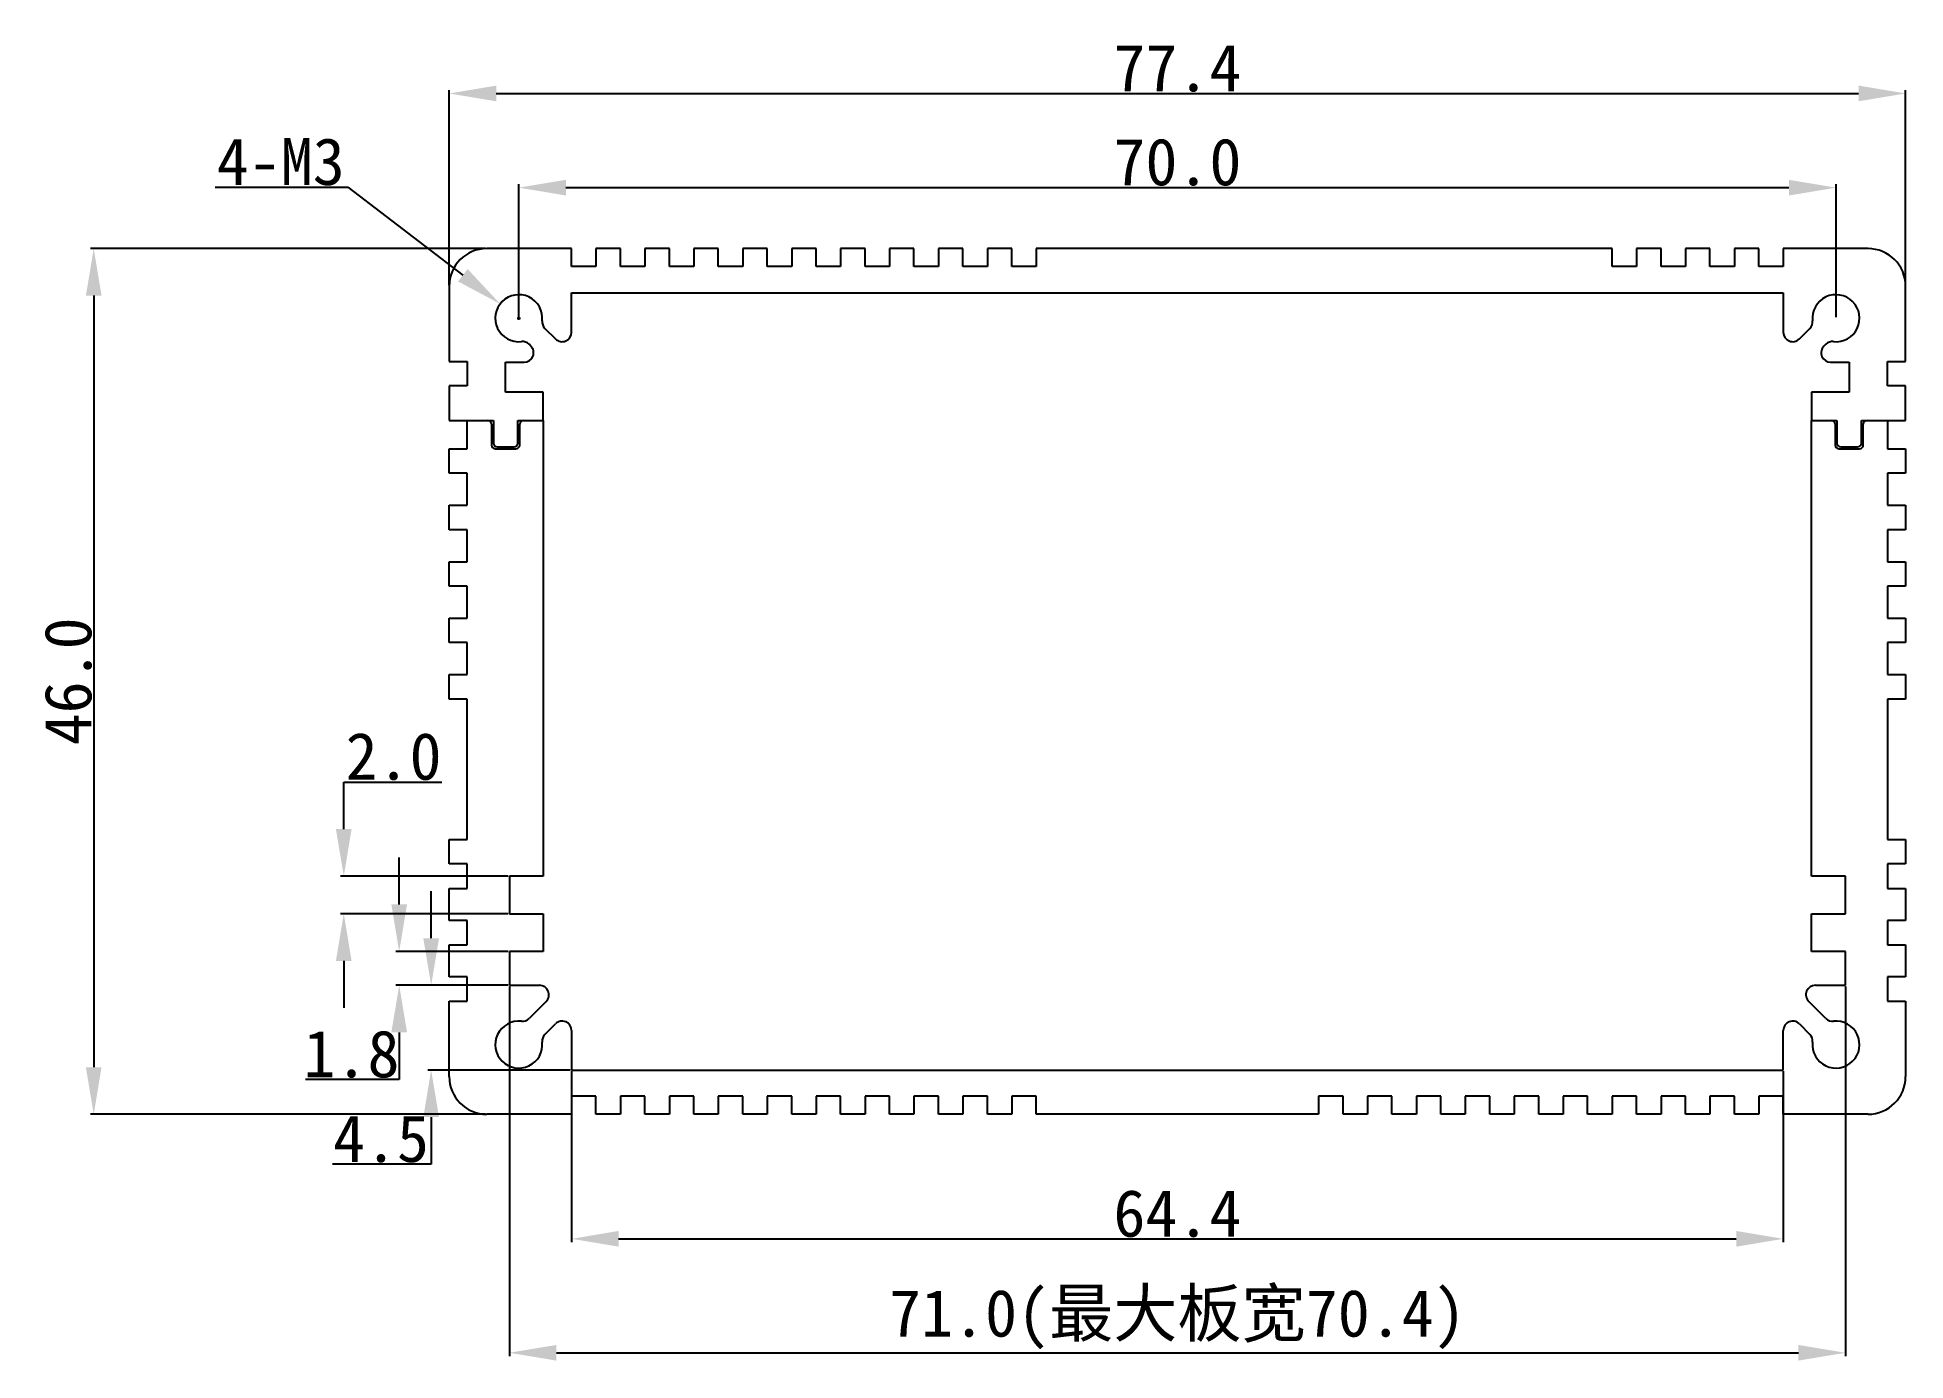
# Model space of a CAD drawing. Header units: inches. Extents: x 181.2 to 280.5, y -86.9 to -16.5.
import ezdxf

# ---------------------------------------------------------------- set-up
doc = ezdxf.new("R2010")
doc.units = ezdxf.units.IN
doc.header["$MEASUREMENT"] = 0
doc.layers.add('图层1', color=30, linetype='Continuous')
doc.styles.get("Standard").update_dxf_attribs({"font": 'simhei.ttf'})
doc.dimstyles.get("Standard").update_dxf_attribs({"dimtxt": 2.5, "dimasz": 2.5, "dimexe": 0.18, "dimexo": 0.0625, "dimgap": 0.09, "dimtad": 1, "dimtoh": 1, "dimdec": 1, "dimzin": 0, "dimdsep": 46, "dimtxsty": 'Standard', "dimcen": 0.09, "dimadec": 0, "dimazin": 0, "dimtfac": 1, "dimtdec": 1, "dimtofl": 0, "dimtmove": 0, "dimatfit": 3, "dimfxl": 1, "dimtolj": 1, "dimtzin": 0, "dimarcsym": 0})

# ---------------------------------------------------------------- blocks, each defined once
blk = doc.blocks.new('*D7')
at = {"color": 0, "lineweight": -2}
for p, q in [((203.13, -29.702), (203.13, -19.341)), ((205.63, -19.521), (278.03, -19.521)), ((280.53, -29.702), (280.53, -19.341))]:
    blk.add_line(p, q, dxfattribs=at)
at = {"color": 0}
for points in [[(205.63, -19.105), (205.63, -19.938), (203.13, -19.521)], [(278.03, -19.105), (278.03, -19.938), (280.53, -19.521)]]:
    blk.add_solid(points, dxfattribs=at)
at = {"layer": 'Defpoints', "color": 0}
for p in [(280.53, -19.521), (203.13, -29.764), (280.53, -29.764)]:
    blk.add_point(p, dxfattribs=at)
at = {"color": 0, "insert": (241.83, -18.181), "char_height": 2.5, "attachment_point": 5}
blk.add_mtext('\\A1;77.4', dxfattribs=at)
blk = doc.blocks.new('*D8')
at = {"color": 0, "lineweight": -2}
for p, q in [((205.067, -27.764), (184.059, -27.764)), ((184.239, -30.264), (184.239, -71.264)), ((205.067, -73.764), (184.059, -73.764))]:
    blk.add_line(p, q, dxfattribs=at)
at = {"color": 0}
for points in [[(183.822, -30.264), (184.655, -30.264), (184.239, -27.764)], [(183.822, -71.264), (184.655, -71.264), (184.239, -73.764)]]:
    blk.add_solid(points, dxfattribs=at)
at = {"layer": 'Defpoints', "color": 0}
for p in [(205.13, -27.764), (184.239, -73.764), (205.13, -73.764)]:
    blk.add_point(p, dxfattribs=at)
at = {"color": 0, "insert": (182.885, -50.764), "char_height": 2.5, "attachment_point": 5, "rotation": 90}
blk.add_mtext('\\A1;46.0', dxfattribs=at)
blk = doc.blocks.new('*D9')
at = {"color": 0, "lineweight": -2}
for p, q in [((200.473, -62.614), (200.473, -60.114)), ((206.267, -65.114), (200.293, -65.114)), ((206.267, -66.914), (200.293, -66.914)), ((200.473, -69.414), (200.473, -71.914)), ((200.473, -71.914), (195.495, -71.914))]:
    blk.add_line(p, q, dxfattribs=at)
at = {"color": 0}
for points in [[(200.056, -62.614), (200.89, -62.614), (200.473, -65.114)], [(200.056, -69.414), (200.89, -69.414), (200.473, -66.914)]]:
    blk.add_solid(points, dxfattribs=at)
at = {"layer": 'Defpoints', "color": 0}
for p in [(206.33, -65.114), (200.473, -66.914), (206.33, -66.914)]:
    blk.add_point(p, dxfattribs=at)
at = {"color": 0, "insert": (197.939, -70.574), "char_height": 2.5, "attachment_point": 5}
blk.add_mtext('\\A1;1.8', dxfattribs=at)
blk = doc.blocks.new('*D10')
at = {"color": 0, "lineweight": -2}
for p, q in [((197.528, -58.614), (197.528, -56.114)), ((197.528, -56.114), (202.73, -56.114)), ((206.267, -61.114), (197.348, -61.114)), ((206.267, -63.114), (197.348, -63.114)), ((197.528, -65.614), (197.528, -68.114))]:
    blk.add_line(p, q, dxfattribs=at)
at = {"color": 0}
for points in [[(197.111, -58.614), (197.944, -58.614), (197.528, -61.114)], [(197.111, -65.614), (197.944, -65.614), (197.528, -63.114)]]:
    blk.add_solid(points, dxfattribs=at)
at = {"layer": 'Defpoints', "color": 0}
for p in [(197.528, -61.114), (206.33, -61.114), (206.33, -63.114)]:
    blk.add_point(p, dxfattribs=at)
at = {"color": 0, "insert": (200.174, -54.76), "char_height": 2.5, "attachment_point": 5}
blk.add_mtext('\\A1;2.0', dxfattribs=at)
blk = doc.blocks.new('*D11')
at = {"color": 0, "lineweight": -2}
for p, q in [((202.172, -64.414), (202.172, -61.914)), ((206.267, -66.914), (201.992, -66.914)), ((209.567, -71.414), (201.992, -71.414)), ((202.172, -73.914), (202.172, -76.414)), ((202.172, -76.414), (196.927, -76.414))]:
    blk.add_line(p, q, dxfattribs=at)
at = {"color": 0}
for points in [[(201.755, -64.414), (202.589, -64.414), (202.172, -66.914)], [(201.755, -73.914), (202.589, -73.914), (202.172, -71.414)]]:
    blk.add_solid(points, dxfattribs=at)
at = {"layer": 'Defpoints', "color": 0}
for p in [(206.33, -66.914), (202.172, -71.414), (209.63, -71.414)]:
    blk.add_point(p, dxfattribs=at)
at = {"color": 0, "insert": (199.505, -75.074), "char_height": 2.5, "attachment_point": 5}
blk.add_mtext('\\A1;4.5', dxfattribs=at)
blk = doc.blocks.new('*D12')
at = {"layer": 'Defpoints', "color": 0}
for p in [(206.33, -66.914), (277.33, -66.914), (277.33, -86.44)]:
    blk.add_point(p, dxfattribs=at)
at = {"layer": '图层1', "color": 0, "lineweight": -2}
for p, q in [((206.33, -66.977), (206.33, -86.62)), ((277.33, -66.977), (277.33, -86.62)), ((208.83, -86.44), (274.83, -86.44))]:
    blk.add_line(p, q, dxfattribs=at)
at = {"layer": '图层1', "color": 0}
for points in [[(208.83, -86.024), (208.83, -86.857), (206.33, -86.44)], [(274.83, -86.024), (274.83, -86.857), (277.33, -86.44)]]:
    blk.add_solid(points, dxfattribs=at)
at = {"layer": '图层1', "color": 0, "insert": (241.83, -84.665), "char_height": 2.5, "attachment_point": 5}
blk.add_mtext('\\A1;71.0(最大板宽70.4)', dxfattribs=at)
blk = doc.blocks.new('*D13')
at = {"color": 0, "lineweight": -2}
for p, q in [((209.63, -71.477), (209.63, -80.565)), ((274.03, -71.477), (274.03, -80.565)), ((212.13, -80.385), (271.53, -80.385))]:
    blk.add_line(p, q, dxfattribs=at)
at = {"color": 0}
for points in [[(212.13, -79.968), (212.13, -80.801), (209.63, -80.385)], [(271.53, -79.968), (271.53, -80.801), (274.03, -80.385)]]:
    blk.add_solid(points, dxfattribs=at)
at = {"layer": 'Defpoints', "color": 0}
for p in [(209.63, -71.414), (274.03, -71.414), (274.03, -80.385)]:
    blk.add_point(p, dxfattribs=at)
at = {"color": 0, "insert": (241.83, -79.045), "char_height": 2.5, "attachment_point": 5}
blk.add_mtext('\\A1;64.4', dxfattribs=at)
blk = doc.blocks.new('*D14')
at = {"color": 0, "lineweight": -2}
for p, q in [((206.83, -31.402), (206.83, -24.347)), ((209.33, -24.527), (274.33, -24.527)), ((276.83, -31.402), (276.83, -24.347))]:
    blk.add_line(p, q, dxfattribs=at)
at = {"color": 0}
for points in [[(209.33, -24.111), (209.33, -24.944), (206.83, -24.527)], [(274.33, -24.111), (274.33, -24.944), (276.83, -24.527)]]:
    blk.add_solid(points, dxfattribs=at)
at = {"layer": 'Defpoints', "color": 0}
for p in [(276.83, -24.527), (206.83, -31.464), (276.83, -31.464)]:
    blk.add_point(p, dxfattribs=at)
at = {"color": 0, "insert": (241.83, -23.173), "char_height": 2.5, "attachment_point": 5}
blk.add_mtext('\\A1;70.0', dxfattribs=at)
blk = doc.blocks.new('*D15')
at = {"color": 0, "lineweight": -2}
for p, q in [((190.695, -24.496), (197.751, -24.496)), ((197.751, -24.496), (203.855, -29.181)), ((206.74, -31.464), (206.92, -31.464)), ((206.83, -31.554), (206.83, -31.374))]:
    blk.add_line(p, q, dxfattribs=at)
at = {"color": 0}
blk.add_solid([(204.109, -28.85), (203.601, -29.511), (205.838, -30.703)], dxfattribs=at)
at = {"layer": 'Defpoints', "color": 0}
for p in [(205.838, -30.703), (206.83, -31.464)]:
    blk.add_point(p, dxfattribs=at)
at = {"color": 0, "insert": (194.178, -23.156), "char_height": 2.5, "attachment_point": 5}
blk.add_mtext('\\A1;4-M3', dxfattribs=at)

msp = doc.modelspace()

# ---------------------------------------------------------------- linework, layer by layer
for p, q in [((209.63, -27.764), (205.13, -27.764)), ((209.63, -28.723), (209.63, -27.764)), ((212.23, -27.764), (210.93, -27.764)), ((210.93, -27.764), (210.93, -28.723)), ((212.23, -28.723), (212.23, -27.764)), ((214.83, -27.764), (213.53, -27.764)), ((213.53, -27.764), (213.53, -28.723)), ((214.83, -28.723), (214.83, -27.764)), ((217.43, -27.764), (216.13, -27.764)), ((216.13, -27.764), (216.13, -28.723)), ((217.43, -28.723), (217.43, -27.764)), ((220.03, -27.764), (218.73, -27.764)), ((218.73, -27.764), (218.73, -28.723)), ((220.03, -28.723), (220.03, -27.764)), ((222.63, -27.764), (221.33, -27.764)), ((221.33, -27.764), (221.33, -28.723)), ((222.63, -28.723), (222.63, -27.764)), ((225.23, -27.764), (223.93, -27.764)), ((223.93, -27.764), (223.93, -28.723)), ((225.23, -28.723), (225.23, -27.764)), ((227.83, -27.764), (226.53, -27.764)), ((226.53, -27.764), (226.53, -28.723)), ((227.83, -28.723), (227.83, -27.764)), ((230.43, -27.764), (229.13, -27.764)), ((229.13, -27.764), (229.13, -28.723)), ((230.43, -28.723), (230.43, -27.764)), ((233.03, -27.764), (231.73, -27.764)), ((231.73, -27.764), (231.73, -28.723)), ((233.03, -28.723), (233.03, -27.764)), ((264.93, -27.764), (234.33, -27.764)), ((234.33, -27.764), (234.33, -28.723)), ((264.93, -28.723), (264.93, -27.764)), ((267.53, -27.764), (266.23, -27.764)), ((266.23, -27.764), (266.23, -28.723)), ((267.53, -28.723), (267.53, -27.764)), ((270.13, -27.764), (268.83, -27.764)), ((268.83, -27.764), (268.83, -28.723)), ((270.13, -28.723), (270.13, -27.764)), ((272.73, -27.764), (271.43, -27.764)), ((271.43, -27.764), (271.43, -28.723)), ((272.73, -28.723), (272.73, -27.764)), ((278.53, -27.764), (274.03, -27.764)), ((274.03, -27.764), (274.03, -28.723)), ((210.93, -28.723), (209.63, -28.723)), ((213.53, -28.723), (212.23, -28.723)), ((216.13, -28.723), (214.83, -28.723)), ((218.73, -28.723), (217.43, -28.723)), ((221.33, -28.723), (220.03, -28.723)), ((223.93, -28.723), (222.63, -28.723)), ((226.53, -28.723), (225.23, -28.723)), ((229.13, -28.723), (227.83, -28.723)), ((231.73, -28.723), (230.43, -28.723)), ((234.33, -28.723), (233.03, -28.723)), ((266.23, -28.723), (264.93, -28.723)), ((268.83, -28.723), (267.53, -28.723)), ((271.43, -28.723), (270.13, -28.723)), ((274.03, -28.723), (272.73, -28.723)), ((203.13, -29.764), (203.13, -33.764)), ((280.53, -33.764), (280.53, -29.764)), ((209.63, -32.213), (209.63, -30.114)), ((209.63, -30.114), (274.03, -30.114)), ((274.03, -30.114), (274.03, -32.213)), ((208.216, -32.007), (208.776, -32.567)), ((274.883, -32.567), (275.444, -32.007)), ((207.471, -32.949), (207.372, -32.85)), ((276.287, -32.85), (276.189, -32.949)), ((203.13, -33.764), (204.089, -33.764)), ((204.089, -33.764), (204.089, -35.064)), ((206.13, -35.402), (206.13, -33.802)), ((206.13, -33.802), (207.117, -33.802)), ((276.542, -33.802), (277.53, -33.802)), ((277.53, -33.802), (277.53, -35.402)), ((279.57, -35.064), (279.57, -33.764)), ((279.57, -33.764), (280.53, -33.764)), ((204.089, -35.064), (203.13, -35.064)), ((203.13, -35.064), (203.13, -36.902)), ((208.13, -35.402), (206.13, -35.402)), ((208.13, -36.902), (208.13, -35.402)), ((277.53, -35.402), (275.53, -35.402)), ((275.53, -35.402), (275.53, -36.902)), ((280.53, -35.064), (279.57, -35.064)), ((280.53, -36.902), (280.53, -35.064)), ((203.13, -36.902), (205.48, -36.902)), ((204.089, -38.402), (204.089, -36.902)), ((204.089, -36.902), (205.18, -36.902)), ((205.38, -37.102), (205.38, -38.202)), ((205.48, -36.902), (205.48, -38.102)), ((206.78, -38.102), (206.78, -36.902)), ((206.78, -36.902), (208.13, -36.902)), ((206.88, -38.202), (206.88, -37.102)), ((207.08, -36.902), (208.13, -36.902)), ((208.13, -36.902), (208.13, -61.114)), ((275.53, -61.114), (275.53, -36.902)), ((275.53, -36.902), (276.58, -36.902)), ((275.53, -36.902), (276.88, -36.902)), ((276.78, -37.102), (276.78, -38.202)), ((276.88, -36.902), (276.88, -38.102)), ((278.18, -38.102), (278.18, -36.902)), ((278.18, -36.902), (280.53, -36.902)), ((278.28, -38.202), (278.28, -37.102)), ((278.48, -36.902), (279.57, -36.902)), ((279.57, -36.902), (279.57, -38.402)), ((203.13, -39.702), (203.13, -38.402)), ((203.13, -38.402), (204.089, -38.402)), ((205.58, -38.402), (206.68, -38.402)), ((205.68, -38.302), (206.58, -38.302)), ((276.98, -38.402), (278.08, -38.402)), ((277.08, -38.302), (277.98, -38.302)), ((279.57, -38.402), (280.53, -38.402)), ((280.53, -38.402), (280.53, -39.702)), ((204.089, -39.702), (203.13, -39.702)), ((204.089, -41.402), (204.089, -39.702)), ((280.53, -39.702), (279.57, -39.702)), ((279.57, -39.702), (279.57, -41.402)), ((203.13, -42.702), (203.13, -41.402)), ((203.13, -41.402), (204.089, -41.402)), ((279.57, -41.402), (280.53, -41.402)), ((280.53, -41.402), (280.53, -42.702)), ((204.089, -42.702), (203.13, -42.702)), ((204.089, -44.402), (204.089, -42.702)), ((280.53, -42.702), (279.57, -42.702)), ((279.57, -42.702), (279.57, -44.402)), ((203.13, -45.702), (203.13, -44.402)), ((203.13, -44.402), (204.089, -44.402)), ((279.57, -44.402), (280.53, -44.402)), ((280.53, -44.402), (280.53, -45.702)), ((204.089, -45.702), (203.13, -45.702)), ((204.089, -47.402), (204.089, -45.702)), ((280.53, -45.702), (279.57, -45.702)), ((279.57, -45.702), (279.57, -47.402)), ((203.13, -48.702), (203.13, -47.402)), ((203.13, -47.402), (204.089, -47.402)), ((279.57, -47.402), (280.53, -47.402)), ((280.53, -47.402), (280.53, -48.702)), ((204.089, -48.702), (203.13, -48.702)), ((204.089, -50.402), (204.089, -48.702)), ((280.53, -48.702), (279.57, -48.702)), ((279.57, -48.702), (279.57, -50.402)), ((203.13, -51.702), (203.13, -50.402)), ((203.13, -50.402), (204.089, -50.402)), ((279.57, -50.402), (280.53, -50.402)), ((280.53, -50.402), (280.53, -51.702)), ((204.089, -51.702), (203.13, -51.702)), ((204.089, -59.164), (204.089, -51.702)), ((280.53, -51.702), (279.57, -51.702)), ((279.57, -51.702), (279.57, -59.164)), ((203.13, -60.464), (203.13, -59.164)), ((203.13, -59.164), (204.089, -59.164)), ((279.57, -59.164), (280.53, -59.164)), ((280.53, -59.164), (280.53, -60.464)), ((204.089, -60.464), (203.13, -60.464)), ((204.089, -61.764), (204.089, -60.464)), ((280.53, -60.464), (279.57, -60.464)), ((279.57, -60.464), (279.57, -61.764)), ((208.13, -61.114), (206.33, -61.114)), ((206.33, -61.114), (206.33, -63.114)), ((277.33, -61.114), (275.53, -61.114)), ((277.33, -63.114), (277.33, -61.114)), ((203.13, -63.464), (203.13, -61.764)), ((203.13, -61.764), (204.089, -61.764)), ((279.57, -61.764), (280.53, -61.764)), ((280.53, -61.764), (280.53, -63.464)), ((204.089, -63.464), (203.13, -63.464)), ((204.089, -64.764), (204.089, -63.464)), ((206.33, -63.114), (208.13, -63.114)), ((208.13, -63.114), (208.13, -65.114)), ((275.53, -65.114), (275.53, -63.114)), ((275.53, -63.114), (277.33, -63.114)), ((280.53, -63.464), (279.57, -63.464)), ((279.57, -63.464), (279.57, -64.764)), ((203.13, -66.464), (203.13, -64.764)), ((203.13, -64.764), (204.089, -64.764)), ((208.13, -65.114), (206.33, -65.114)), ((206.33, -65.114), (206.33, -66.914)), ((277.33, -65.114), (275.53, -65.114)), ((277.33, -66.914), (277.33, -65.114)), ((279.57, -64.764), (280.53, -64.764)), ((280.53, -64.764), (280.53, -66.464)), ((204.089, -66.464), (203.13, -66.464)), ((204.089, -67.764), (204.089, -66.464)), ((280.53, -66.464), (279.57, -66.464)), ((279.57, -66.464), (279.57, -67.764)), ((206.33, -66.914), (207.929, -66.914)), ((275.731, -66.914), (277.33, -66.914)), ((203.13, -71.764), (203.13, -67.764)), ((203.13, -67.764), (204.089, -67.764)), ((208.283, -67.768), (207.372, -68.678)), ((276.287, -68.678), (275.377, -67.768)), ((279.57, -67.764), (280.53, -67.764)), ((280.53, -67.764), (280.53, -71.764)), ((208.216, -69.521), (208.776, -68.961)), ((209.63, -69.315), (209.63, -71.414)), ((274.03, -71.414), (274.03, -69.315)), ((274.883, -68.961), (275.444, -69.521)), ((209.63, -71.414), (274.03, -71.414)), ((210.93, -72.805), (209.63, -72.805)), ((209.63, -72.805), (209.63, -73.764)), ((210.93, -73.764), (210.93, -72.805)), ((213.53, -72.805), (212.23, -72.805)), ((212.23, -72.805), (212.23, -73.764)), ((213.53, -73.764), (213.53, -72.805)), ((216.13, -72.805), (214.83, -72.805)), ((214.83, -72.805), (214.83, -73.764)), ((216.13, -73.764), (216.13, -72.805)), ((218.73, -72.805), (217.43, -72.805)), ((217.43, -72.805), (217.43, -73.764)), ((218.73, -73.764), (218.73, -72.805)), ((221.33, -72.805), (220.03, -72.805)), ((220.03, -72.805), (220.03, -73.764)), ((221.33, -73.764), (221.33, -72.805)), ((223.93, -72.805), (222.63, -72.805)), ((222.63, -72.805), (222.63, -73.764)), ((223.93, -73.764), (223.93, -72.805)), ((226.53, -72.805), (225.23, -72.805)), ((225.23, -72.805), (225.23, -73.764)), ((226.53, -73.764), (226.53, -72.805)), ((229.13, -72.805), (227.83, -72.805)), ((227.83, -72.805), (227.83, -73.764)), ((229.13, -73.764), (229.13, -72.805)), ((231.73, -72.805), (230.43, -72.805)), ((230.43, -72.805), (230.43, -73.764)), ((231.73, -73.764), (231.73, -72.805)), ((234.33, -72.805), (233.03, -72.805)), ((233.03, -72.805), (233.03, -73.764)), ((234.33, -73.764), (234.33, -72.805)), ((250.63, -72.805), (249.33, -72.805)), ((249.33, -72.805), (249.33, -73.764)), ((250.63, -73.764), (250.63, -72.805)), ((253.23, -72.805), (251.93, -72.805)), ((251.93, -72.805), (251.93, -73.764)), ((253.23, -73.764), (253.23, -72.805)), ((255.83, -72.805), (254.53, -72.805)), ((254.53, -72.805), (254.53, -73.764)), ((255.83, -73.764), (255.83, -72.805)), ((258.43, -72.805), (257.13, -72.805)), ((257.13, -72.805), (257.13, -73.764)), ((258.43, -73.764), (258.43, -72.805)), ((261.03, -72.805), (259.73, -72.805)), ((259.73, -72.805), (259.73, -73.764)), ((261.03, -73.764), (261.03, -72.805)), ((263.63, -72.805), (262.33, -72.805)), ((262.33, -72.805), (262.33, -73.764)), ((263.63, -73.764), (263.63, -72.805)), ((266.23, -72.805), (264.93, -72.805)), ((264.93, -72.805), (264.93, -73.764)), ((266.23, -73.764), (266.23, -72.805)), ((268.83, -72.805), (267.53, -72.805)), ((267.53, -72.805), (267.53, -73.764)), ((268.83, -73.764), (268.83, -72.805)), ((271.43, -72.805), (270.13, -72.805)), ((270.13, -72.805), (270.13, -73.764)), ((271.43, -73.764), (271.43, -72.805)), ((274.03, -72.805), (272.73, -72.805)), ((272.73, -72.805), (272.73, -73.764)), ((274.03, -73.764), (274.03, -72.805)), ((209.63, -73.764), (205.13, -73.764)), ((212.23, -73.764), (210.93, -73.764)), ((214.83, -73.764), (213.53, -73.764)), ((217.43, -73.764), (216.13, -73.764)), ((220.03, -73.764), (218.73, -73.764)), ((222.63, -73.764), (221.33, -73.764)), ((225.23, -73.764), (223.93, -73.764)), ((227.83, -73.764), (226.53, -73.764)), ((230.43, -73.764), (229.13, -73.764)), ((233.03, -73.764), (231.73, -73.764)), ((249.33, -73.764), (234.33, -73.764)), ((251.93, -73.764), (250.63, -73.764)), ((254.53, -73.764), (253.23, -73.764)), ((257.13, -73.764), (255.83, -73.764)), ((259.73, -73.764), (258.43, -73.764)), ((262.33, -73.764), (261.03, -73.764)), ((264.93, -73.764), (263.63, -73.764)), ((267.53, -73.764), (266.23, -73.764)), ((270.13, -73.764), (268.83, -73.764)), ((272.73, -73.764), (271.43, -73.764)), ((278.53, -73.764), (274.03, -73.764))]:
    msp.add_line(p, q)
for centre, radius, start, end in [((205.13, -29.764), 2, 90, 180), ((278.53, -29.764), 2, 0, 90), ((206.83, -31.464), 1.25, 353.79962, 276.20038), ((276.83, -31.464), 1.25, 263.79962, 186.20038), ((208.57, -31.653), 0.5, 173.79962, 225), ((275.09, -31.653), 0.5, 315, 6.20038), ((207.019, -33.204), 0.5, 45, 96.20038), ((209.13, -32.213), 0.5, 225, 0), ((274.53, -32.213), 0.5, 180, 315), ((276.641, -33.204), 0.5, 83.79962, 135), ((207.117, -33.302), 0.5, 270, 45), ((276.542, -33.302), 0.5, 135, 270), ((205.18, -37.102), 0.2, 360, 90), ((207.08, -37.102), 0.2, 90, 180), ((276.58, -37.102), 0.2, 360, 90), ((278.48, -37.102), 0.2, 90, 180), ((205.58, -38.202), 0.2, 180, 270), ((205.68, -38.102), 0.2, 180, 270), ((206.58, -38.102), 0.2, 270, 0), ((206.68, -38.202), 0.2, 270, 0), ((276.98, -38.202), 0.2, 180, 270), ((277.08, -38.102), 0.2, 180, 270), ((277.98, -38.102), 0.2, 270, 0), ((278.08, -38.202), 0.2, 270, 0), ((207.929, -67.414), 0.5, 315, 90), ((275.731, -67.414), 0.5, 90, 225), ((206.83, -70.064), 1.25, 83.79962, 6.20038), ((207.019, -68.324), 0.5, 263.79962, 315), ((209.13, -69.315), 0.5, 0, 135), ((274.53, -69.315), 0.5, 45, 180), ((276.83, -70.064), 1.25, 173.79962, 96.20038), ((276.641, -68.324), 0.5, 225, 276.20038), ((208.57, -69.875), 0.5, 135, 186.20038), ((275.09, -69.875), 0.5, 353.79962, 45), ((205.13, -71.764), 2, 180, 270), ((278.53, -71.764), 2, 270, 0)]:
    msp.add_arc(centre, radius, start, end)

# ---------------------------------------------------------------- dimensions: what is measured, and where the dimension line sits
for base, p1, p2, picture, middle in [((280.53, -19.521), (203.13, -29.764), (280.53, -29.764), '*D7', (241.83, -18.181)), ((276.83, -24.527), (206.83, -31.464), (276.83, -31.464), '*D14', (241.83, -23.173)), ((274.03, -80.385), (209.63, -71.414), (274.03, -71.414), '*D13', (241.83, -79.045))]:
    dim = msp.add_linear_dim(base=base, p1=p1, p2=p2, dimstyle='Standard')
    dim.commit()
    dim.dimension.update_dxf_attribs({"geometry": picture, "text_midpoint": middle})
dim = msp.add_radius_dim(center=(206.83, -31.464), mpoint=(205.838, -30.703), text='4-M3', dimstyle='Standard')
dim.commit()
dim.dimension.update_dxf_attribs({"geometry": '*D15', "text_midpoint": (194.178, -24.496), "dimtype": 164})
for base, p1, p2, angle, picture, middle in [((184.239, -73.764), (205.13, -27.764), (205.13, -73.764), 270, '*D8', (182.885, -50.764)), ((197.528, -61.114), (206.33, -63.114), (206.33, -61.114), 90, '*D10', (200.174, -54.76)), ((200.473, -66.914), (206.33, -65.114), (206.33, -66.914), 270, '*D9', (197.939, -70.574)), ((202.172, -71.414), (206.33, -66.914), (209.63, -71.414), 90, '*D11', (199.505, -75.074))]:
    dim = msp.add_linear_dim(base=base, p1=p1, p2=p2, angle=angle, dimstyle='Standard')
    dim.commit()
    dim.dimension.update_dxf_attribs({"geometry": picture, "text_midpoint": middle})
at = {"layer": '图层1'}
dim = msp.add_linear_dim(base=(277.33, -86.44), p1=(206.33, -66.914), p2=(277.33, -66.914), text='<>(最大板宽70.4)', dimstyle='Standard', dxfattribs=at)
dim.commit()
dim.dimension.update_dxf_attribs({"geometry": '*D12', "text_midpoint": (241.83, -84.665)})

doc.saveas('drawing.dxf')
